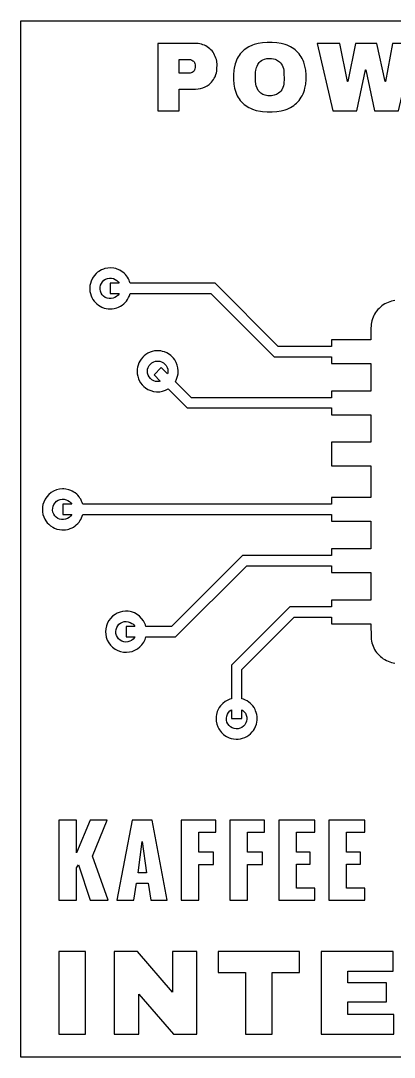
# Model space of a CAD drawing. Header units: millimetres. Extents: x 0 to 271, y 0 to 265.
# Drawn here: x 0.5 to 95.7, y 0.5 to 264.8 of the extents above; entities that cross this region are included whole.
import ezdxf

# ---------------------------------------------------------------- set-up
doc = ezdxf.new("R2010")
doc.units = ezdxf.units.MM

msp = doc.modelspace()

# ---------------------------------------------------------------- linework, layer by layer
at = {"layer": 'ENTGITTERRAHMEN'}
msp.add_lwpolyline([(0.5, 264.772), (271.498, 264.772), (271.498, 0.5), (0.5, 0.5)], close=True, dxfattribs=at)
at = {"layer": 'MOTIV'}
for points in [[(72.208, 255.115), (71.973, 255.534), (71.714, 255.933), (71.43, 256.31), (71.121, 256.666), (70.788, 257.001), (70.432, 257.314), (70.055, 257.603), (69.658, 257.87), (69.24, 258.113), (68.342, 258.53), (67.862, 258.704), (66.841, 258.982), (65.737, 259.167), (64.55, 259.26), (63.302, 259.26), (62.116, 259.168), (61.013, 258.984), (59.993, 258.707), (59.514, 258.534), (58.619, 258.12), (58.202, 257.878), (57.806, 257.613), (57.431, 257.325), (57.077, 257.013), (56.745, 256.68), (56.438, 256.325), (56.155, 255.949), (55.897, 255.551), (55.664, 255.132), (55.455, 254.691), (55.271, 254.228), (55.111, 253.744), (54.865, 252.712), (54.779, 252.163), (54.681, 251.002), (54.681, 249.776), (54.779, 248.614), (54.976, 247.539), (55.111, 247.033), (55.271, 246.549), (55.455, 246.087), (55.664, 245.646), (55.897, 245.226), (56.155, 244.829), (56.438, 244.452), (56.745, 244.097), (57.077, 243.764), (57.431, 243.453), (57.806, 243.165), (58.202, 242.9), (58.619, 242.658), (59.056, 242.439), (59.514, 242.243), (60.493, 241.921), (61.554, 241.69), (62.116, 241.609), (63.302, 241.517), (64.55, 241.517), (65.737, 241.61), (66.841, 241.795), (67.862, 242.073), (68.342, 242.247), (69.24, 242.664), (69.658, 242.908), (70.055, 243.174), (70.432, 243.464), (70.788, 243.776), (71.121, 244.111), (71.43, 244.467), (71.714, 244.845), (71.973, 245.243), (72.208, 245.662), (72.418, 246.103), (72.603, 246.565), (72.764, 247.048), (72.899, 247.552), (73.097, 248.623), (73.196, 249.779), (73.196, 250.998), (73.097, 252.154), (72.899, 253.226), (72.603, 254.213), (72.418, 254.674)], [(49.899, 256.03), (49.7, 256.396), (49.478, 256.741), (49.234, 257.063), (48.967, 257.363), (48.678, 257.64), (48.366, 257.895), (48.032, 258.128), (47.677, 258.338), (47.306, 258.518), (46.921, 258.668), (46.522, 258.788), (46.108, 258.878), (45.681, 258.938), (45.239, 258.968), (35.381, 258.972), (35.381, 241.805), (40.895, 241.805), (40.895, 247.345), (45.012, 247.345), (45.681, 247.378), (46.317, 247.48), (46.921, 247.649), (47.493, 247.885), (48.032, 248.189), (48.525, 248.547), (48.825, 248.815), (49.103, 249.105), (49.359, 249.419), (49.592, 249.755), (49.803, 250.114), (49.988, 250.491), (50.213, 251.079), (50.327, 251.487), (50.413, 251.906), (50.487, 252.559), (50.498, 253.56), (50.413, 254.434), (50.327, 254.852), (50.213, 255.257), (50.07, 255.65)], [(85.784, 258.972), (83.838, 249.241), (83.738, 249.241), (81.767, 258.972), (76.028, 258.972), (80.045, 241.805), (86.108, 241.805), (88.329, 252.26), (88.429, 252.26), (90.65, 241.805), (96.713, 241.805), (100.73, 258.972), (95.241, 258.972), (93.394, 249.241), (93.295, 249.241), (91.224, 258.972)], [(44.643, 254.265), (44.732, 254.11), (44.832, 253.851), (44.892, 253.559), (44.91, 252.925), (44.832, 252.43), (44.77, 252.256), (44.643, 252.018), (44.411, 251.749), (44.191, 251.591), (43.93, 251.474), (43.629, 251.399), (43.166, 251.362), (40.895, 251.362), (40.895, 254.905), (43.166, 254.905), (43.734, 254.849), (44.108, 254.725), (44.342, 254.584), (44.476, 254.468)], [(61.231, 254.082), (61.512, 254.366), (61.828, 254.607), (62.178, 254.804), (62.563, 254.957), (63.206, 255.105), (63.677, 255.149), (64.415, 255.133), (64.87, 255.067), (65.291, 254.957), (65.678, 254.804), (66.194, 254.492), (66.633, 254.082), (66.882, 253.76), (67.092, 253.407), (67.263, 253.024), (67.397, 252.611), (67.493, 252.167), (67.55, 251.692), (67.569, 249.59), (67.55, 249.085), (67.493, 248.611), (67.397, 248.166), (67.263, 247.753), (66.991, 247.19), (66.762, 246.853), (66.495, 246.548), (66.194, 246.285), (65.678, 245.973), (65.085, 245.76), (64.415, 245.645), (63.926, 245.623), (63.437, 245.645), (62.769, 245.76), (62.178, 245.973), (61.666, 246.285), (61.367, 246.548), (60.986, 247.018), (60.689, 247.558), (60.477, 248.166), (60.383, 248.611), (60.313, 249.334), (60.308, 251.187), (60.327, 251.692), (60.383, 252.167), (60.539, 252.822), (60.689, 253.22), (60.878, 253.587)], [(22.486, 194.043), (22.017, 194.25), (21.598, 194.546), (21.244, 194.917), (20.97, 195.35), (20.785, 195.829), (20.697, 196.334), (20.71, 196.847), (20.822, 197.347), (21.03, 197.816), (21.326, 198.235), (21.697, 198.589), (22.13, 198.863), (22.609, 199.048), (23.114, 199.136), (23.627, 199.123), (24.127, 199.011), (24.596, 198.803), (25.015, 198.508), (25.329, 198.186), (25.572, 197.835), (23.307, 197.835), (23.307, 195.219), (25.572, 195.219), (25.287, 194.818), (24.916, 194.464), (24.483, 194.19), (24.004, 194.005), (23.499, 193.918), (22.986, 193.93)], [(35.445, 172.781), (35.124, 172.793), (34.87, 172.831), (34.38, 172.98), (33.927, 173.221), (33.531, 173.547), (33.206, 173.943), (32.964, 174.395), (32.815, 174.886), (32.765, 175.397), (32.815, 175.907), (32.964, 176.398), (33.206, 176.85), (33.531, 177.246), (33.927, 177.572), (34.38, 177.814), (34.87, 177.962), (35.381, 178.013), (35.891, 177.962), (36.382, 177.814), (36.834, 177.572), (37.231, 177.246), (37.556, 176.85), (37.798, 176.398), (37.947, 175.907), (37.997, 175.397), (37.947, 174.886), (37.908, 174.72), (36.306, 176.321), (34.456, 174.472), (36.058, 172.87), (35.765, 172.809)], [(10.412, 137.696), (9.943, 137.904), (9.523, 138.199), (9.17, 138.57), (8.895, 139.004), (8.711, 139.482), (8.623, 139.987), (8.636, 140.5), (8.748, 141), (8.956, 141.469), (9.251, 141.889), (9.623, 142.242), (10.056, 142.517), (10.534, 142.701), (11.04, 142.789), (11.552, 142.776), (12.053, 142.664), (12.522, 142.456), (12.941, 142.161), (13.254, 141.839), (13.498, 141.488), (11.232, 141.488), (11.232, 138.872), (13.498, 138.872), (13.213, 138.471), (12.842, 138.117), (12.408, 137.843), (11.93, 137.658), (11.425, 137.571), (10.912, 137.583)], [(26.758, 106.435), (26.271, 106.596), (25.825, 106.849), (25.437, 107.184), (25.121, 107.588), (24.89, 108.046), (24.754, 108.541), (24.716, 109.052), (24.779, 109.561), (24.94, 110.048), (25.192, 110.494), (25.527, 110.883), (25.932, 111.198), (26.39, 111.429), (26.884, 111.565), (27.395, 111.603), (27.904, 111.54), (28.391, 111.38), (28.838, 111.127), (29.04, 110.969), (29.27, 110.745), (29.597, 110.296), (27.331, 110.296), (27.331, 107.68), (29.597, 107.68), (29.47, 107.482), (29.135, 107.093), (28.731, 106.778), (28.273, 106.547), (27.779, 106.41), (27.267, 106.373)], [(58.042, 86.216), (57.87, 85.733), (57.606, 85.293), (57.262, 84.913), (56.85, 84.608), (56.386, 84.388), (55.889, 84.264), (55.376, 84.239), (54.869, 84.314), (54.386, 84.487), (53.946, 84.75), (53.566, 85.095), (53.261, 85.507), (53.041, 85.97), (52.917, 86.468), (52.892, 86.98), (52.967, 87.487), (53.14, 87.97), (53.403, 88.41), (53.748, 88.79), (54.197, 89.117), (54.197, 86.852), (56.813, 86.852), (56.813, 89.117), (57.063, 88.953), (57.443, 88.609), (57.749, 88.197), (57.968, 87.733), (58.092, 87.236), (58.118, 86.723)], [(22.552, 60.942), (18.15, 60.942), (14.729, 52.616), (14.729, 60.942), (10.226, 60.942), (10.226, 40.567), (14.729, 40.567), (14.729, 48.767), (15.207, 49.572), (18.15, 40.567), (22.728, 40.567), (18.779, 51.736)], [(33.997, 60.942), (28.866, 60.942), (25.017, 40.567), (29.268, 40.567), (29.973, 44.868), (32.966, 44.868), (33.645, 40.567), (37.796, 40.567)], [(45.87, 57.898), (50.172, 57.898), (50.172, 60.942), (41.368, 60.942), (41.368, 40.567), (45.87, 40.567), (45.87, 49.623), (49.618, 49.623), (49.618, 52.767), (45.87, 52.767)], [(62.598, 57.898), (62.598, 60.942), (53.794, 60.942), (53.794, 40.567), (58.297, 40.567), (58.297, 49.623), (62.045, 49.623), (62.045, 52.767), (58.297, 52.767), (58.297, 57.898)], [(70.723, 52.817), (70.723, 57.873), (75.377, 57.873), (75.377, 60.942), (66.221, 60.942), (66.221, 40.567), (75.427, 40.567), (75.427, 43.611), (70.723, 43.611), (70.723, 49.698), (74.27, 49.698), (74.27, 52.817)], [(87.024, 52.817), (83.477, 52.817), (83.477, 57.873), (88.13, 57.873), (88.13, 60.942), (78.974, 60.942), (78.974, 40.567), (88.181, 40.567), (88.181, 43.611), (83.477, 43.611), (83.477, 49.698), (87.024, 49.698)], [(31.457, 55.509), (32.538, 47.56), (30.375, 47.56)], [(10.226, 27.503), (10.226, 6.356), (17.019, 6.356), (17.019, 27.503)], [(24.334, 6.356), (30.574, 6.356), (30.574, 16.622), (39.456, 6.356), (45.389, 6.356), (45.389, 27.503), (39.149, 27.503), (39.149, 17.083), (30.266, 27.503), (24.334, 27.503)], [(64.568, 22.093), (71.484, 22.093), (71.484, 27.503), (50.829, 27.503), (50.829, 22.093), (57.775, 22.093), (57.775, 6.356), (64.568, 6.356)], [(83.84, 19.512), (83.84, 22.432), (95.336, 22.432), (95.336, 27.503), (77.047, 27.503), (77.047, 6.356), (95.551, 6.356), (95.551, 11.428), (83.84, 11.428), (83.84, 14.655), (93.676, 14.655), (93.676, 19.512)]]:
    msp.add_lwpolyline(points, close=True, dxfattribs=at)
msp.add_lwpolyline([(95.839, 193.448), (95.384, 193.373), (94.936, 193.268), (94.495, 193.134), (94.063, 192.972), (93.643, 192.782), (93.237, 192.564), (92.845, 192.321), (92.471, 192.053), (92.115, 191.76), (91.778, 191.445), (91.463, 191.109), (91.171, 190.752), (90.902, 190.378), (90.659, 189.986), (90.442, 189.58), (90.251, 189.16), (90.089, 188.729), (89.955, 188.288), (89.851, 187.839), (89.775, 187.384), (89.73, 186.925), (89.715, 186.465), (89.715, 183.446), (79.653, 183.446), (79.653, 181.736), (66.108, 181.736), (50.009, 197.835), (28.372, 197.835), (28.233, 198.289), (28.09, 198.647), (27.921, 198.993), (27.657, 199.433), (27.183, 200.04), (26.914, 200.316), (26.526, 200.651), (26.106, 200.947), (25.773, 201.141), (25.069, 201.453), (24.702, 201.569), (24.201, 201.682), (23.435, 201.757), (22.666, 201.719), (21.911, 201.569), (21.544, 201.453), (21.069, 201.256), (20.4, 200.877), (20.087, 200.651), (19.699, 200.316), (19.182, 199.746), (18.754, 199.106), (18.425, 198.41), (18.231, 197.798), (18.131, 197.294), (18.081, 196.783), (18.081, 196.27), (18.131, 195.759), (18.231, 195.255), (18.425, 194.644), (18.633, 194.174), (18.886, 193.727), (19.182, 193.308), (19.517, 192.919), (19.889, 192.565), (20.294, 192.249), (20.728, 191.974), (21.186, 191.743), (21.788, 191.52), (22.286, 191.395), (22.794, 191.32), (23.307, 191.294), (23.819, 191.32), (24.327, 191.395), (24.948, 191.558), (25.427, 191.743), (25.885, 191.974), (26.319, 192.249), (26.724, 192.565), (27.096, 192.919), (27.431, 193.308), (27.727, 193.727), (27.98, 194.174), (28.188, 194.644), (28.372, 195.219), (48.926, 195.219), (65.025, 179.119), (79.653, 179.119), (79.653, 177.409), (89.715, 177.409), (89.715, 170.366), (79.653, 170.366), (79.653, 168.655), (43.972, 168.655), (39.888, 172.739), (40.215, 173.394), (40.456, 174.125), (40.574, 174.756), (40.611, 175.525), (40.536, 176.291), (40.388, 176.915), (40.111, 177.634), (39.731, 178.303), (39.425, 178.716), (39.081, 179.096), (38.7, 179.441), (38.18, 179.817), (37.733, 180.07), (37.143, 180.323), (36.652, 180.472), (36.149, 180.572), (35.638, 180.622), (35.124, 180.622), (34.613, 180.572), (33.985, 180.439), (33.498, 180.278), (32.914, 180.011), (32.368, 179.674), (31.963, 179.358), (31.591, 179.004), (31.178, 178.513), (30.828, 177.975), (30.597, 177.517), (30.374, 176.915), (30.249, 176.417), (30.174, 175.909), (30.149, 175.397), (30.188, 174.756), (30.305, 174.125), (30.499, 173.513), (30.707, 173.044), (31.03, 172.49), (31.419, 171.979), (31.867, 171.52), (32.264, 171.194), (32.914, 170.782), (33.618, 170.47), (34.36, 170.265), (35.124, 170.171), (35.894, 170.19), (36.652, 170.321), (37.383, 170.563), (38.038, 170.89), (42.889, 166.039), (79.653, 166.039), (79.653, 164.328), (89.715, 164.328), (89.715, 157.285), (79.653, 157.285), (79.653, 151.248), (89.715, 151.248), (89.715, 143.198), (79.653, 143.198), (79.653, 141.488), (16.298, 141.488), (16.159, 141.942), (16.016, 142.3), (15.785, 142.759), (15.583, 143.087), (15.357, 143.399), (15.022, 143.788), (14.746, 144.057), (14.349, 144.382), (14.031, 144.6), (13.585, 144.853), (13.234, 145.014), (12.751, 145.187), (12, 145.355), (11.489, 145.406), (11.104, 145.41), (10.338, 145.335), (9.591, 145.148), (8.88, 144.853), (8.219, 144.458), (7.624, 143.969), (7.107, 143.399), (6.68, 142.759), (6.351, 142.063), (6.157, 141.451), (6.039, 140.82), (6, 140.18), (6.039, 139.539), (6.157, 138.909), (6.351, 138.297), (6.618, 137.713), (6.882, 137.273), (7.27, 136.762), (7.624, 136.39), (8.115, 135.977), (8.653, 135.627), (9.112, 135.396), (9.713, 135.173), (10.338, 135.025), (10.975, 134.954), (11.361, 134.949), (11.873, 134.987), (12.379, 135.075), (12.751, 135.173), (13.115, 135.298), (13.585, 135.506), (13.922, 135.692), (14.349, 135.977), (14.65, 136.218), (15.022, 136.572), (15.357, 136.961), (15.583, 137.273), (15.785, 137.601), (16.016, 138.06), (16.159, 138.417), (16.298, 138.872), (79.653, 138.872), (79.653, 137.161), (89.715, 137.161), (89.715, 130.118), (79.653, 130.118), (79.653, 128.407), (56.975, 128.407), (38.864, 110.296), (32.397, 110.296), (32.258, 110.751), (32.115, 111.108), (31.752, 111.787), (31.293, 112.405), (30.749, 112.95), (30.13, 113.408), (29.452, 113.771), (28.727, 114.031), (28.352, 114.12), (27.844, 114.195), (27.203, 114.218), (26.437, 114.143), (25.812, 113.995), (25.094, 113.718), (24.532, 113.408), (23.914, 112.95), (23.369, 112.405), (22.981, 111.895), (22.601, 111.225), (22.324, 110.507), (22.156, 109.756), (22.099, 108.988), (22.138, 108.347), (22.289, 107.592), (22.548, 106.868), (22.911, 106.189), (23.369, 105.57), (23.914, 105.026), (24.532, 104.567), (25.211, 104.205), (25.936, 103.945), (26.691, 103.795), (27.46, 103.757), (28.226, 103.833), (28.85, 103.981), (29.568, 104.258), (30.238, 104.637), (30.845, 105.111), (31.376, 105.669), (31.819, 106.298), (32.165, 106.986), (32.397, 107.68), (39.947, 107.68), (58.059, 125.791), (79.653, 125.791), (79.653, 124.081), (89.715, 124.081), (89.715, 117.037), (79.653, 117.037), (79.653, 115.327), (69.05, 115.327), (54.197, 100.474), (54.197, 91.917), (53.742, 91.778), (53.384, 91.635), (52.926, 91.404), (52.598, 91.202), (51.991, 90.728), (51.628, 90.365), (51.38, 90.071), (51.084, 89.651), (50.89, 89.318), (50.578, 88.614), (50.373, 87.872), (50.298, 87.364), (50.274, 86.98), (50.312, 86.211), (50.462, 85.456), (50.721, 84.731), (50.952, 84.273), (51.154, 83.945), (51.628, 83.338), (52.185, 82.807), (52.492, 82.574), (52.926, 82.299), (53.622, 81.97), (54.109, 81.809), (54.737, 81.676), (55.376, 81.621), (55.89, 81.634), (56.525, 81.72), (57.023, 81.845), (57.625, 82.068), (58.084, 82.299), (58.621, 82.649), (59.018, 82.975), (59.467, 83.434), (59.782, 83.839), (60.057, 84.273), (60.339, 84.849), (60.547, 85.456), (60.66, 85.957), (60.723, 86.467), (60.735, 86.98), (60.712, 87.364), (60.636, 87.872), (60.512, 88.37), (60.339, 88.854), (60.178, 89.204), (59.925, 89.651), (59.629, 90.071), (59.381, 90.365), (59.018, 90.728), (58.621, 91.054), (58.195, 91.339), (57.742, 91.582), (57.267, 91.778), (56.813, 91.917), (56.813, 99.39), (70.133, 112.711), (79.653, 112.711), (79.653, 111), (89.715, 111), (89.73, 107.521), (89.775, 107.062), (89.851, 106.608), (89.955, 106.159), (90.089, 105.718), (90.251, 105.286), (90.442, 104.866), (90.659, 104.46), (90.902, 104.069), (91.171, 103.694), (91.463, 103.338), (91.778, 103.001), (92.115, 102.686), (92.471, 102.394), (92.845, 102.125), (93.237, 101.882), (93.643, 101.665), (94.063, 101.474), (94.495, 101.312), (94.936, 101.178), (95.384, 101.074), (95.839, 100.999)], dxfattribs=at)

doc.saveas('drawing.dxf')
